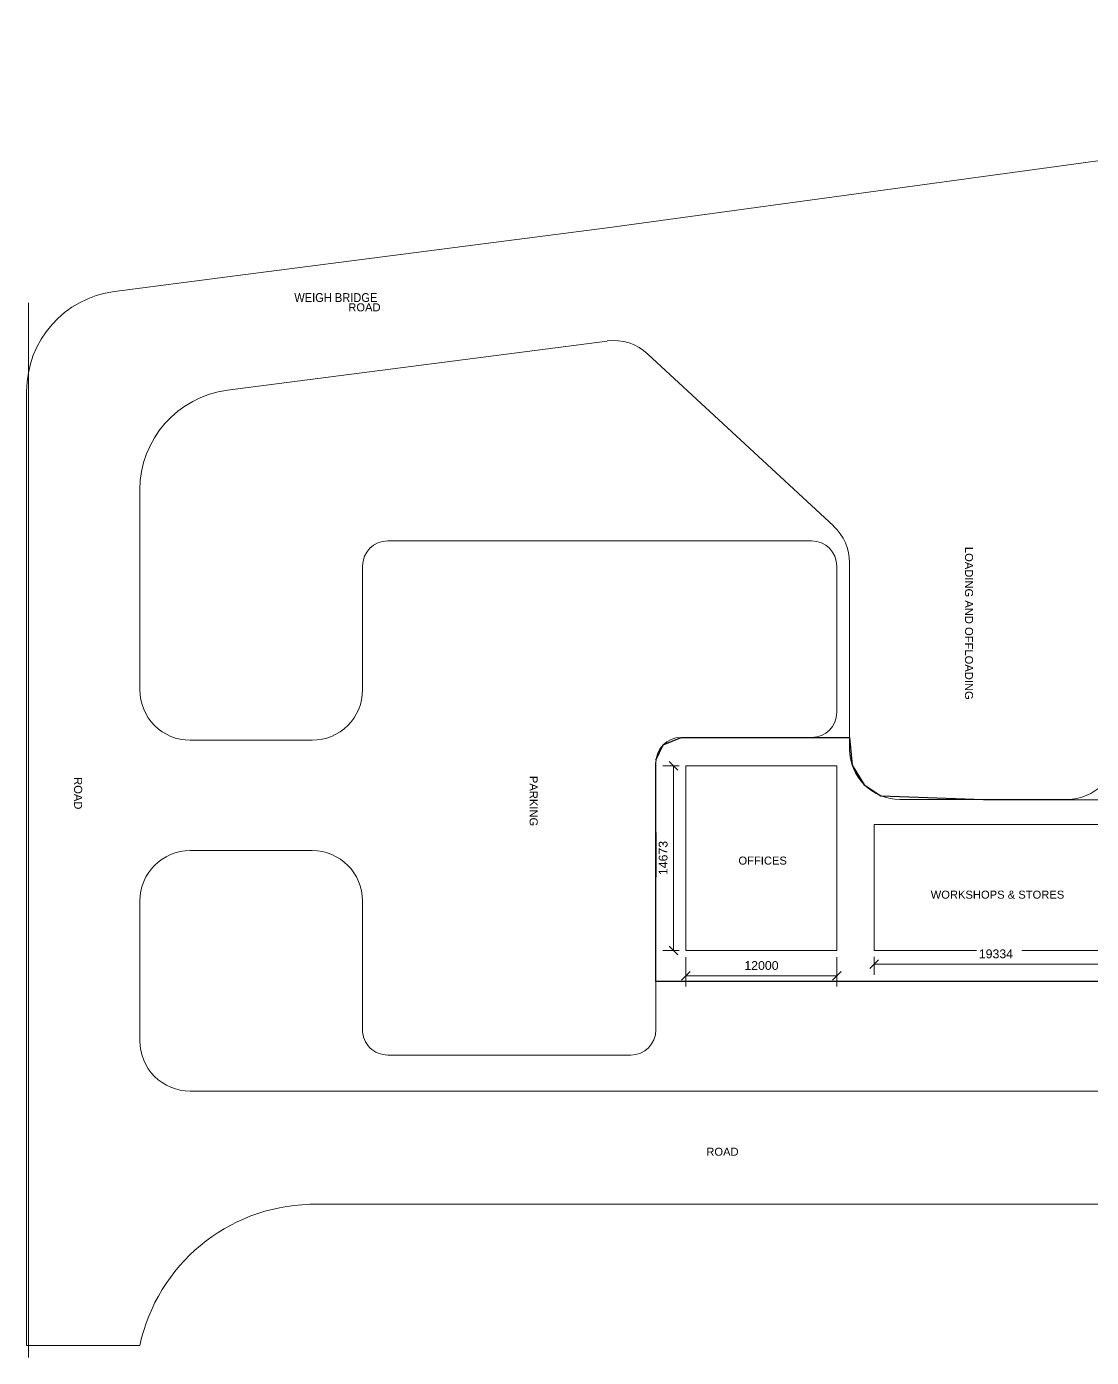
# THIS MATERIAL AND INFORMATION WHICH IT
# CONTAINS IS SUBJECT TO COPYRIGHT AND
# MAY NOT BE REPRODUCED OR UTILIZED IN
# Model space of a CAD drawing. Header units: millimetres. Extents: x 14826 to 398923, y -54749 to 51265.
# Drawn here: x 14826 to 99457, y -54749 to 51064 of the extents above; entities that cross this region are included whole.
import ezdxf

# ---------------------------------------------------------------- set-up
doc = ezdxf.new("R2010")
doc.units = ezdxf.units.MM
for name, color, linetype, lineweight in [('A-ANNO-DIMS', 7, 'Continuous', 9), ('A-ANNO-DIMS-350', 7, 'Continuous', 9), ('G-ANNO-TEXT', 7, 'Continuous', 9), ('PDF3_Text', 7, 'Continuous', 9)]:
    doc.layers.add(name, color=color, linetype=linetype, lineweight=lineweight)
doc.layers.add('LAYOUT IMPORT_dwg', color=7, linetype='Continuous', lineweight=9, true_color=0x767676)
doc.styles.add('Arial', font='arial.ttf', dxfattribs={"height": 636.361708})
doc.styles.add('Arial_3', font='arial.ttf', dxfattribs={"height": 700})
doc.styles.add('Arial_4', font='arial.ttf', dxfattribs={"width": 0.9, "height": 700})
doc.dimstyles.new('Greene_Arch_tick_-_2mm', dxfattribs={"dimscale": 304.8, "dimtxt": 714.18158, "dimasz": 2.296588, "dimexe": 2.755906, "dimexo": 1.722441, "dimgap": 0.86122, "dimtad": 1, "dimdec": 0, "dimzin": 0, "dimdsep": 46, "dimtxsty": 'Arial_3', "dimblk1": 'OBLIQUE', "dimblk2": 'OBLIQUE', "dimsah": 1, "dimcen": 0.09, "dimazin": 0, "dimtfac": 1, "dimtdec": 4, "dimtix": 1, "dimtmove": 0, "dimatfit": 3, "dimfxl": 1, "dimtvp": 1, "dimtfill": 1, "dimtolj": 1, "dimtzin": 0, "dimarcsym": 2})

# ---------------------------------------------------------------- blocks, each defined once
blk = doc.blocks.new('LAYOUT IMPORT_dwg-326166-LEVEL 1')
at = {"lineweight": 9}
for p, q in [((-22851, 83899), (-22851, 311338)), ((-13851, 93398), (-13851, 204121)), ((-46045, 153598), (-46045, 140311)), ((-50045, 136311), (-64851, 136311)), ((-67784, 135031), (-81460, 120285)), ((-64597, 135294), (-52971, 135294)), ((-66597, 99598), (-66597, 133294)), ((-50971, 133294), (-50971, 122914)), ((-48971, 120914), (-27716, 120914)), ((-25716, 118914), (-25716, 99598)), ((-82493, 117051), (-78583, 86872)), ((-54751, 97598), (-64597, 97598)), ((-27716, 97598), (-37971, 97598)), ((-50751, 83899), (-50751, 93598)), ((-41971, 93598), (-41971, 83899)), ((-70650, 79899), (-54751, 79899)), ((-37971, 79899), (-26851, 79899)), ((-85532, 71038), (-1678, 71038))]:
    blk.add_line(p, q, dxfattribs=at)
at = {"lineweight": 9, "flags": 128}
for points in [[(-107491, 311338), (-107491, 292314), (-101491, 285221), (-101491, 205507), (-99656, 184637), (-97044, 157598), (-91493, 117051), (-87583, 86872), (-86429, 77880)], [(-78494, 70899), (-70650, 70899), (-2636, 70899), (-2636, 79899)]]:
    blk.add_lwpolyline(points, dxfattribs=at)
for points in [[(-44044, 157598), (-34044, 157598), (-34044, 138264), (-44044, 138264)], [(-48710, 135294), (-34037, 135294), (-34037, 123294), (-48710, 123294)]]:
    blk.add_lwpolyline(points, close=True, dxfattribs=at)
at = {"lineweight": 9}
for centre, radius, start, end in [((-50045, 153598), 4000, 360, 90), ((-50045, 140311), 4000, 270, 0), ((-64851, 132311), 4000, 90, 137.15768), ((-64597, 133294), 2000, 90, 180), ((-52971, 133294), 2000, 0, 90), ((-48971, 122914), 2000, 180, 270), ((-27716, 118914), 2000, 0, 90), ((-78527, 117565), 4000, 137.15768, 187.3821), ((-64597, 99598), 2000, 180, 270), ((-27716, 99598), 2000, 270, 0), ((-54751, 93598), 4000, 360, 90), ((-37971, 93598), 4000, 90, 180), ((358, 93796), 14215, 181.60518, 257.84131), ((-70650, 87899), 8000, 187.3821, 270), ((-54751, 83899), 4000, 270, 0), ((-37971, 83899), 4000, 180, 270), ((-26851, 83899), 4000, 270, 0), ((-78494, 78899), 8000, 187.31879, 270)]:
    blk.add_arc(centre, radius, start, end, dxfattribs=at)
at = {"layer": 'PDF3_Text', "attachment_point": 1, "rotation": 90, "line_spacing_factor": 0.941778, "style": 'Arial'}
for s, insert, char_height, width in [('WORKSHOPS & STORES', (-38789, 142757), 636.36, 12672.31), ('OFFICES', (-41498, 127477), 636.4, 4595.37), ('ROAD', (-18349, 124923), 636.4, 3060.98), ('ROAD', (-85488, 96465), 636.4, 3060.98)]:
    blk.add_mtext(s, dxfattribs=dict(at, insert=insert, char_height=char_height, width=width))
at = {"layer": 'PDF3_Text', "attachment_point": 1, "line_spacing_factor": 0.941778, "style": 'Arial'}
for s, insert, char_height, width in [('LOADING AND OFFLOADING', (-66121, 146123), 636.36, 14494.88), ('PARKING', (-47914, 111520), 636.4, 4774.51), ('ROAD', (-47816, 75312), 636.4, 3060.98)]:
    blk.add_mtext(s, dxfattribs=dict(at, insert=insert, char_height=char_height, width=width))
blk = doc.blocks.new('DIMBLOCK64-LEVEL 1')
at = {"layer": 'A-ANNO-DIMS-350', "transparency": 16777216}
for p, q in [((82190, -23482), (82190, -22909)), ((101524, -23482), (101524, -22909)), ((82190, -23482), (101524, -23482)), ((82190, -23482), (82190, -24322)), ((101524, -23482), (101524, -24322))]:
    blk.add_line(p, q, dxfattribs=at)
at = {"layer": 'A-ANNO-DIMS-350', "lineweight": 35, "transparency": 16777216}
for p, q in [((82190, -23482), (82540, -23132)), ((101524, -23482), (101874, -23132)), ((82190, -23482), (81840, -23832)), ((101524, -23482), (101174, -23832))]:
    blk.add_line(p, q, dxfattribs=at)
at = {"layer": 'A-ANNO-DIMS-350', "color": 0, "transparency": 16777216, "insert": (90511, -22311), "char_height": 700, "width": 3230.3, "attachment_point": 1, "line_spacing_factor": 0.941778, "style": 'Arial_3', "bg_fill": 3, "box_fill_scale": 1.25, "bg_fill_color": 256, "bg_fill_true_color": 13158600, "bg_fill_transparency": 0}
blk.add_mtext('19334', dxfattribs=at)
blk = doc.blocks.new('_Oblique')
at = {"color": 0, "linetype": 'ByBlock', "lineweight": -2}
blk.add_line((-0.5, -0.5), (0.5, 0.5), dxfattribs=at)
blk = doc.blocks.new('DIMBLOCK65-LEVEL 1')
at = {"layer": 'A-ANNO-DIMS-350', "lineweight": 35, "transparency": 16777216}
for p, q in [((66237, -7718), (65887, -7368)), ((66237, -7718), (66587, -8068)), ((66237, -22391), (65887, -22041)), ((66237, -22391), (66587, -22741))]:
    blk.add_line(p, q, dxfattribs=at)
at = {"layer": 'A-ANNO-DIMS-350', "transparency": 16777216}
for p, q in [((66237, -7718), (65397, -7718)), ((66237, -22391), (66237, -7718)), ((66237, -7718), (66695, -7718)), ((66237, -22391), (65397, -22391)), ((66237, -22391), (66695, -22391))]:
    blk.add_line(p, q, dxfattribs=at)
at = {"layer": 'A-ANNO-DIMS-350', "color": 0, "transparency": 16777216, "insert": (65065, -16400), "char_height": 700, "width": 3230.3, "attachment_point": 1, "rotation": 90, "line_spacing_factor": 0.941778, "style": 'Arial_3', "bg_fill": 3, "box_fill_scale": 1.25, "bg_fill_color": 256, "bg_fill_true_color": 13158600, "bg_fill_transparency": 0}
blk.add_mtext('14673', dxfattribs=at)
blk = doc.blocks.new('DIMBLOCK66-LEVEL 1')
at = {"layer": 'A-ANNO-DIMS-350', "transparency": 16777216}
for p, q in [((67220, -24410), (67220, -22916)), ((79220, -24410), (79220, -22916)), ((67220, -24410), (79220, -24410)), ((67220, -24410), (67220, -25250)), ((79220, -24410), (79220, -25250))]:
    blk.add_line(p, q, dxfattribs=at)
at = {"layer": 'A-ANNO-DIMS-350', "lineweight": 35, "transparency": 16777216}
for p, q in [((67220, -24410), (67570, -24060)), ((79220, -24410), (79570, -24060)), ((67220, -24410), (66870, -24760)), ((79220, -24410), (78870, -24760))]:
    blk.add_line(p, q, dxfattribs=at)
at = {"layer": 'A-ANNO-DIMS-350', "color": 0, "transparency": 16777216, "insert": (71874, -23239), "char_height": 700, "width": 3230.3, "attachment_point": 1, "line_spacing_factor": 0.941778, "style": 'Arial_3', "bg_fill": 3, "box_fill_scale": 1.25, "bg_fill_color": 256, "bg_fill_true_color": 13158600, "bg_fill_transparency": 0}
blk.add_mtext('12000', dxfattribs=at)

msp = doc.modelspace()

# ---------------------------------------------------------------- block references
at = {"layer": 'LAYOUT IMPORT_dwg', "color": 7, "rotation": 269.9999999999997}
msp.add_blockref('LAYOUT IMPORT_dwg-326166-LEVEL 1', (-56073.9, -56427.6), dxfattribs=at)

# ---------------------------------------------------------------- next in the draw order: texts
at = {"layer": 'G-ANNO-TEXT', "insert": (36100.8, 29869.7), "char_height": 700, "width": 8182.023, "attachment_point": 1, "style": 'Arial_4', "bg_fill": 3, "box_fill_scale": 1.25, "bg_fill_color": 256, "bg_fill_true_color": 13158600, "bg_fill_transparency": 0}
msp.add_mtext('WEIGH BRIDGE', dxfattribs=at)

# ---------------------------------------------------------------- next in the draw order: dimensions: what is measured, and where the dimension line sits
at = {"layer": 'A-ANNO-DIMS'}
dim = msp.add_linear_dim(base=(66236.6, -7718.1), p1=(67219.9, -22390.8), p2=(67219.9, -7718.1), angle=90, dimstyle='Greene_Arch_tick_-_2mm', override={"dimpost": '<>', "dimfxl": 14672.688083}, dxfattribs=at)
dim.commit()
dim.dimension.update_dxf_attribs({"geometry": 'DIMBLOCK65-LEVEL 1', "text_midpoint": (65616.5, -15054.4)})
dim = msp.add_linear_dim(base=(101523.9, -23481.9), p1=(82190.1, -22383.6), p2=(101523.9, -22383.6), dimstyle='Greene_Arch_tick_-_2mm', override={"dimpost": '<>', "dimfxl": 19333.768348}, dxfattribs=at)
dim.commit()
dim.dimension.update_dxf_attribs({"geometry": 'DIMBLOCK64-LEVEL 1', "text_midpoint": (91857, -22861.8)})

# ---------------------------------------------------------------- next in the draw order: dimensions: what is measured, and where the dimension line sits
dim = msp.add_linear_dim(base=(79219.9, -24410), p1=(67219.9, -22390.8), p2=(79219.9, -22390.8), dimstyle='Greene_Arch_tick_-_2mm', override={"dimpost": '<>', "dimfxl": 12000}, dxfattribs=at)
dim.commit()
dim.dimension.update_dxf_attribs({"geometry": 'DIMBLOCK66-LEVEL 1', "text_midpoint": (73219.9, -23790.1)})

# ---------------------------------------------------------------- next in the draw order: linework, layer by layer
at = {"color": 4}
msp.add_lwpolyline([(64849.5, -7266.4), (65426.2, -6042.1), (66840.4, -5456.3), (80237.3, -5456.3), (80445.3, -7655.7), (81408.9, -9211.1), (82729.4, -10087.6), (90880.6, -10382.7), (259316.8, -10488.6), (259304.8, -29495), (258115.3, -32358.1), (253486.2, -33576.2), (169054.7, -33576.2), (169054.7, -29215.6), (104177.5, -29215.6), (104177.5, -24848.7), (64840.4, -24848.7), (64840.4, -7456.3)], dxfattribs=at)

doc.saveas('drawing.dxf')
